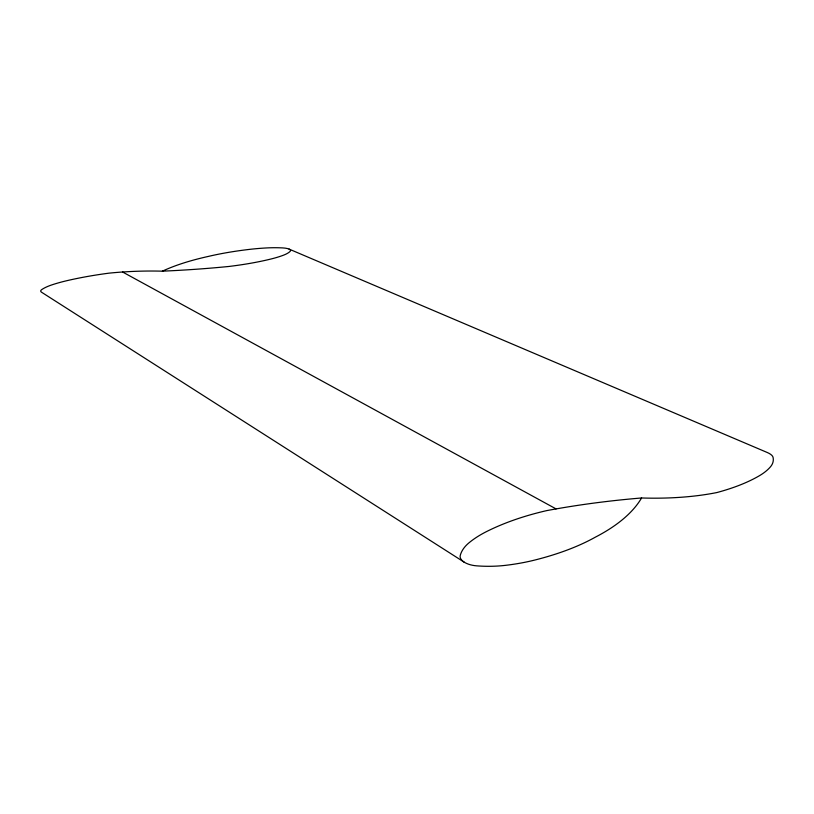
<?xml version="1.0" encoding="UTF-8"?>
<svg xmlns="http://www.w3.org/2000/svg" width="814" height="814" viewBox="0 0 814 814"><rect width="100%" height="100%" fill="white"/><g stroke="black" fill="none" stroke-linecap="round" stroke-linejoin="round"><path stroke-width="1.22" d="M228.876 266.463L228.673 266.483A298.819 69.414 -1.2 0 1 162.393 271.174A132.662 41.443 -2 0 0 109.005 273.158A181.99 58.812 -1.8 0 0 67.786 280.474A99.857 30.576 -2.2 0 0 52.218 284.768A49.237 14.632 -2.6 0 0 41.656 289.662A10.928 3.195 -2.9 0 0 41.575 292.236L464.143 562.138M289.062 249.084L767.287 452.513A15.161 5.729 8.5 0 1 773.046 457.305A67.135 25.794 7.6 0 1 770.359 466.931A129.589 49.837 6.5 0 1 759.075 475.915A215.903 81.675 5 0 1 716.869 492.551A166.402 63.655 5.9 0 1 641.564 497.975A1589.213 847.445 35.2 0 0 546.937 510.571L546.062 510.765A320.217 162.2 11.8 0 0 486.711 531.491A164.53 80.942 8.1 0 0 469.179 542.663A78.673 38.197 6 0 0 460.256 555.443A17.175 8.364 4.4 0 0 476.617 565.842A74.339 34.768 4.2 0 0 505.769 565.313A141.433 63.431 3.5 0 0 534.452 560.134A233.72 99.603 2.2 0 0 594.576 537.586L595.217 537.23A254.802 107.194 1.9 0 0 641.564 497.975M122.599 272.008L556.074 508.913M162.393 271.174A188.044 58.435 0.5 0 1 207.743 256.552L208.242 256.441A167.786 51.414 0.4 0 1 249.389 249.399A91.158 26.536 0.1 0 1 266.473 247.944A44.241 12.454 0 0 1 282.692 247.914A9.585 2.635 0.1 0 1 290.313 251.17A43.04 11.742 -0.3 0 1 283.303 255.26A84.788 22.69 -0.6 0 1 270.991 259.005A145.004 37.475 -1 0 1 229.294 266.412"/></g></svg>
